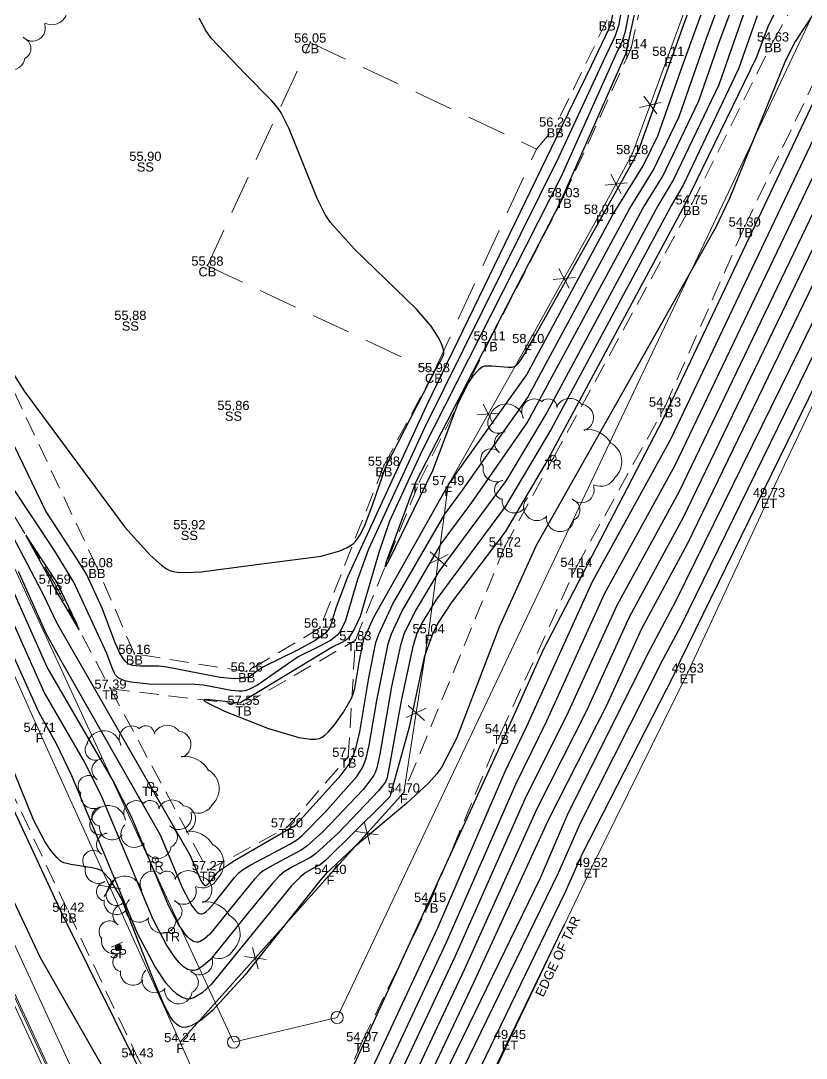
# Model space of a CAD drawing. Header units: metres. Extents: x -244 to 200, y -283 to 282.
# Drawn here: x -41.9 to 22.2, y -222.9 to -138.4 of the extents above; entities that cross this region are included whole.
import ezdxf
from ezdxf.enums import TextEntityAlignment as Align

# ---------------------------------------------------------------- set-up
doc = ezdxf.new("R2010")
doc.units = ezdxf.units.M
doc.linetypes.add('HIDDEN2', pattern=[4.7625, 3.175, -1.5875])
for name, color, linetype, lineweight in [('BANKS', 12, 'Continuous', 0), ('BUILDINGS', 10, 'Continuous', 0), ('CONTOURS', 1, 'Continuous', 0), ('DESCRIPTIONS', 1, 'Continuous', 0), ('FENCES', 6, 'Continuous', 0), ('LEVELS', 1, 'Continuous', 0), ('POINTS', 1, 'Continuous', 0), ('ROAD_SIGNAGE', 6, 'Continuous', 0), ('ROADS', 5, 'Continuous', 0), ('TREES', 14, 'Continuous', 0)]:
    doc.layers.add(name, color=color, linetype=linetype, lineweight=lineweight)
doc.layers.add('CADASTRAL', color=7, linetype='Continuous')
doc.styles.add('Arial', font='arial.ttf', dxfattribs={"height": 1.68})

msp = doc.modelspace()

# ---------------------------------------------------------------- hatches: boundary and pattern name
at = {"layer": 'ROAD_SIGNAGE', "linetype": 'Continuous', "lineweight": 0}
h = msp.add_hatch(color=1, dxfattribs=at)
edge = h.paths.add_edge_path(flags=0)
edge.add_arc((-33.928, -213.898), 0.25, 0, 360)

# ---------------------------------------------------------------- linework, layer by layer
at = {"layer": 'BANKS', "color": 9, "linetype": 'HIDDEN2', "lineweight": 0, "ltscale": 0.5}
for p, q in [((19.46, -140.059), (34.176, -113.181)), ((5.938, -138.293), (1.698, -147.003)), ((12.826, -153.339), (19.46, -140.059)), ((0.187, -148.826), (1.698, -147.003)), ((1.535, -174.03), (12.826, -153.339)), ((-35.669, -182.916), (-46.093, -160.829)), ((-12.268, -174.637), (-8.192, -167.009)), ((-2.406, -181.229), (1.535, -174.03)), ((-12.268, -174.637), (-17.473, -187.837)), ((-2.406, -181.229), (-10.642, -201.274)), ((-32.615, -189.973), (-35.669, -182.916)), ((-17.473, -187.837), (-23.456, -191.416)), ((-23.456, -191.416), (-32.615, -189.973)), ((-44.88, -196.418), (-37.998, -210.994)), ((-37.998, -210.994), (-32.362, -222.859)), ((-32.362, -222.859), (-22.339, -240.436))]:
    msp.add_line(p, q, dxfattribs=at)
at = {"layer": 'BANKS', "color": 1, "linetype": 'HIDDEN2', "lineweight": 0, "ltscale": 0.5}
for p, q in [((7.888, -140.621), (10.475, -128.916)), ((2.385, -152.756), (7.888, -140.621)), ((17.151, -155.143), (23.65, -141.608)), ((-3.648, -164.427), (2.385, -152.756)), ((10.658, -169.821), (17.151, -155.143)), ((-9.387, -175.972), (-3.648, -164.427)), ((3.427, -182.879), (10.658, -169.821)), ((-39.106, -184.258), (-47.033, -170.951)), ((-14.595, -188.865), (-9.387, -175.972)), ((-2.731, -196.446), (3.427, -182.879)), ((-39.106, -184.258), (-34.566, -192.811)), ((-23.714, -194.124), (-14.595, -188.865)), ((-15.171, -198.366), (-14.595, -188.865)), ((-34.566, -192.811), (-23.714, -194.124)), ((-34.566, -192.811), (-26.623, -207.606)), ((-8.498, -210.189), (-2.731, -196.446)), ((-20.173, -204.111), (-15.171, -198.366)), ((-26.623, -207.606), (-20.173, -204.111)), ((-14.035, -221.55), (-8.498, -210.189)), ((-22.339, -240.436), (-14.035, -221.55))]:
    msp.add_line(p, q, dxfattribs=at)
at = {"layer": 'BUILDINGS', "color": 3, "linetype": 'HIDDEN2', "lineweight": 0}
for p, q in [((-26.659, -158.332), (-18.279, -140.149)), ((-18.279, -140.149), (0.187, -148.826)), ((-8.192, -167.009), (0.187, -148.826)), ((-26.659, -158.332), (-8.192, -167.009))]:
    msp.add_line(p, q, dxfattribs=at)
at = {"layer": 'CADASTRAL', "color": 1, "linetype": 'Continuous', "lineweight": 0}
for p, q in [((49.602, -81.084), (-16.08, -219.618)), ((-24.52, -221.618), (-47.452, -172.059)), ((-16.08, -219.618), (-24.52, -221.618))]:
    msp.add_line(p, q, dxfattribs=at)
for centre in [(-16.08, -219.618), (-24.52, -221.618)]:
    msp.add_circle(centre, 0.5, dxfattribs=at)
at = {"layer": 'CONTOURS', "color": 6, "linetype": 'Continuous', "lineweight": -3, "flags": 128}
for points in [[(133.851, 66.465), (133.63, 66.007), (125.579, 49.539), (106.215, 10.447), (78.118, -46.44), (57.465, -88.628), (46.511, -111.272), (28.933, -147.016), (12.493, -180.984), (8.741, -187.926), (5.883, -194.17), (1.138, -203.517), (-4.997, -216.824), (-16.031, -240.204), (-22.928, -254.315)], [(130.259, 65.183), (130.094, 64.843), (122.258, 49.174), (104.429, 13.126), (75.557, -45.459), (55.228, -87.155), (43.103, -112.359), (26.773, -145.564), (11.796, -176.744), (6.729, -186.016), (2.622, -195.032), (-0.654, -201.579), (-6.465, -214.606), (-18.515, -240.295), (-24.208, -251.842)], [(128.462, 64.542), (128.327, 64.26), (120.597, 48.991), (103.535, 14.466), (74.276, -44.968), (54.109, -86.419), (41.399, -112.902), (25.693, -144.838), (11.448, -174.624), (5.724, -185.06), (0.991, -195.462), (-1.55, -200.611), (-7.199, -213.497), (-19.757, -240.341), (-24.848, -250.606)], [(126.666, 63.901), (126.559, 63.678), (118.936, 48.808), (102.642, 15.806), (72.996, -44.478), (52.991, -85.683), (39.695, -113.445), (24.613, -144.112), (11.099, -172.504), (4.718, -184.105), (-0.639, -195.893), (-2.446, -199.642), (-7.934, -212.388), (-20.998, -240.387), (-25.489, -249.37)], [(100.324, -4.956), (100.107, -5.386), (70.239, -65.684), (50.954, -104.921), (31.934, -143.953), (21.65, -165.075), (11.544, -185.64), (9.229, -189.988), (2.664, -203.118), (0.47, -208.254), (-10.728, -231.251), (-22.287, -255.551)], [(74.071, -60.94), (74.017, -61.054), (52.192, -105.423), (34.46, -141.639), (24.07, -162.905), (11.951, -187.675), (10.475, -190.425), (3.754, -203.71), (1.937, -207.853), (-9.698, -231.738), (-21.647, -256.787)], [(7.801, -130.15), (6.255, -138.463), (6.015, -139.14), (4.644, -142.042), (1.8, -147.853), (-8.79, -169.724), (-15.238, -183.724), (-16.169, -186.162), (-16.592, -187.588), (-16.713, -187.856), (-16.8, -188.001), (-16.969, -188.196), (-17.277, -188.467), (-17.864, -188.871), (-19.321, -189.656), (-22.086, -191.022), (-22.347, -191.199), (-23.171, -191.779), (-23.403, -191.895), (-23.505, -191.926), (-23.945, -191.985), (-24.454, -191.993), (-25.627, -191.883), (-29.96, -191.057), (-30.617, -190.978), (-32.13, -190.968), (-32.73, -190.91), (-32.927, -190.863), (-33.089, -190.799), (-33.155, -190.759), (-33.268, -190.668), (-33.378, -190.555), (-33.594, -190.272), (-33.8, -189.924), (-34.19, -189.084), (-35.247, -186.242), (-36.528, -183.473), (-37.272, -182.256), (-39.836, -178.349), (-47.257, -163.005)], [(8.537, -129.81), (6.852, -138.783), (6.586, -139.591), (5.633, -141.609), (1.991, -149.455), (-8.965, -171.561), (-13.519, -181.446), (-14.407, -183.897), (-15.402, -187.253), (-15.685, -187.882), (-15.89, -188.223), (-16.074, -188.448), (-16.266, -188.617), (-16.632, -188.869), (-17.54, -189.358), (-19.263, -190.209), (-20.06, -190.752), (-22.584, -192.527), (-23.292, -192.879), (-23.605, -192.976), (-23.834, -193.007), (-24.1, -193.01), (-24.713, -192.953), (-26.976, -192.522), (-27.684, -192.454), (-31.42, -192.429), (-32.899, -192.286), (-33.385, -192.171), (-33.786, -192.011), (-33.949, -191.913), (-33.998, -191.873), (-34.046, -191.824), (-34.141, -191.7), (-34.231, -191.547), (-34.402, -191.18), (-34.864, -189.935), (-37.553, -184.137), (-39.184, -181.471), (-44.351, -173.708)], [(8.652, -132.827), (7.378, -139.366), (7.157, -140.043), (6.622, -141.176), (2.182, -151.056), (-9.141, -173.397), (-11.799, -179.168), (-12.645, -181.632), (-14.211, -186.917), (-14.658, -187.909), (-14.98, -188.444), (-15.18, -188.7), (-15.256, -188.767), (-15.4, -188.867), (-15.759, -189.06), (-16.44, -189.397), (-24.014, -193.984), (-26.455, -193.719), (-26.833, -193.706), (-26.924, -193.72), (-26.939, -193.734), (-26.93, -193.761), (-26.894, -193.799), (-26.832, -193.845), (-26.641, -193.964), (-25.258, -194.641), (-21.664, -196.053), (-19.213, -196.789), (-18.252, -196.93), (-17.851, -196.924), (-17.519, -196.857), (-17.41, -196.811), (-17.297, -196.747), (-17.059, -196.572), (-16.81, -196.341), (-16.297, -195.757), (-15.568, -194.727), (-14.936, -193.628), (-14.792, -193.297), (-14.644, -192.783), (-14.247, -190.516), (-13.993, -189.159), (-13.894, -188.798), (-13.095, -186.966), (-7.629, -177.288), (-6.951, -176.094), (-6.752, -175.818), (-0.637, -167.252), (6.35, -154.265), (8.869, -150.189), (10.071, -147.747), (12.101, -141.954), (16.62, -129.554)], [(-43.469, -178.583), (-40.119, -185.026), (-38.974, -187.424), (-28.072, -206.416), (-27.846, -206.92), (-27.193, -208.438), (-27.03, -208.697), (-26.924, -208.807), (-26.874, -208.839), (-26.824, -208.854), (-26.793, -208.853), (-26.758, -208.842), (-26.72, -208.822), (-26.68, -208.793), (-26.592, -208.714), (-26.445, -208.55), (-25.865, -207.816), (-25.726, -207.67), (-25.515, -207.506), (-24.444, -206.815), (-19.398, -203.88), (-19.086, -203.524), (-15.74, -199.839), (-15.103, -198.951), (-14.795, -198.364), (-14.563, -197.695), (-14.241, -196.323), (-13.502, -191.917), (-12.933, -189.044), (-12.69, -188.352), (-11.544, -185.899), (-7.31, -178.596), (-5.853, -176.633), (-0.557, -169.102), (7.72, -153.764), (9.726, -150.513), (11.806, -146.178), (13.998, -139.865), (17.249, -131.099)], [(-42.098, -183.229), (-39.842, -188.279), (-38.633, -190.462), (-30.513, -204.706), (-28.728, -209.006), (-27.935, -210.502), (-27.63, -210.893), (-27.482, -211.029), (-27.337, -211.121), (-27.196, -211.166), (-27.106, -211.163), (-27.007, -211.131), (-26.9, -211.073), (-26.784, -210.992), (-26.532, -210.765), (-26.114, -210.299), (-24.461, -208.204), (-24.065, -207.789), (-23.808, -207.584), (-23.126, -207.155), (-19.927, -205.476), (-19.286, -205.062), (-18.934, -204.768), (-17.096, -202.896), (-14.485, -199.975), (-14.037, -199.298), (-13.891, -198.998), (-13.709, -198.474), (-13.458, -197.401), (-12.841, -193.762), (-11.928, -189.152), (-11.652, -188.337), (-10.799, -186.51), (-7.603, -181.006), (-5.099, -177.639), (-0.584, -171.132), (8.856, -153.669), (10.465, -151.05), (13.424, -144.885), (15.152, -139.906), (17.803, -132.807)], [(25.26, -133.968), (21.269, -140.074), (20.473, -141.611), (15.901, -152.861), (14.805, -155.183), (0.145, -181.147), (-2.88, -187.789), (-6.337, -196.854), (-7.537, -199.167), (-7.953, -199.76), (-8.618, -200.508), (-10.391, -202.14), (-14.762, -205.814), (-16.991, -207.898), (-17.373, -208.322), (-23.58, -216.141), (-26.239, -219.04), (-27.173, -219.82), (-27.996, -220.297), (-28.358, -220.403), (-28.682, -220.411), (-28.935, -220.325), (-29.188, -220.141), (-29.44, -219.868), (-29.691, -219.514), (-30.196, -218.595), (-31.217, -216.135), (-33.663, -209.914), (-34.554, -208.396), (-35.176, -207.725), (-35.264, -207.664), (-35.367, -207.61), (-35.613, -207.516), (-36.06, -207.409), (-37.786, -207.146), (-38.36, -206.993), (-38.578, -206.888), (-38.665, -206.827), (-38.919, -206.596), (-39.418, -206.008), (-39.906, -205.275), (-40.843, -203.487), (-43.422, -197.121)], [(20.33, -136.214), (19.035, -138.869), (18.089, -141.396), (12.256, -153.397), (1.103, -174.119), (-2.383, -180.037), (-6.795, -185.822), (-7.868, -187.461), (-8.352, -188.504), (-8.973, -190.23), (-10.218, -195.932), (-11.772, -201.611), (-12.353, -202.192), (-16.982, -206.766), (-17.477, -207.151), (-17.808, -207.337), (-18.646, -207.786), (-19.081, -208.145), (-19.842, -208.913), (-22.433, -212.106), (-26.355, -216.917), (-27.097, -217.586), (-27.755, -217.998), (-28.047, -218.091), (-28.311, -218.1), (-28.727, -217.969), (-29.154, -217.697), (-29.591, -217.295), (-30.037, -216.774), (-30.951, -215.416), (-32.355, -212.749), (-37.709, -199.915), (-38.935, -197.359), (-40.404, -194.717), (-46.227, -181.86)], [(18.175, -137.965), (16.66, -142.298), (12.129, -151.778), (11.174, -153.403), (1.37, -171.659), (-2.342, -177.943), (-8.039, -185.603), (-9.137, -187.41), (-9.577, -188.307), (-9.919, -189.367), (-10.841, -193.661), (-11.852, -199.349), (-12.002, -200.033), (-12.082, -200.265), (-12.147, -200.398), (-12.288, -200.62), (-12.685, -201.115), (-15.989, -204.576), (-17.869, -206.296), (-18.266, -206.577), (-19.716, -207.338), (-20.396, -207.739), (-20.742, -208.026), (-21.336, -208.625), (-23.356, -211.115), (-26.414, -214.866), (-26.993, -215.388), (-27.506, -215.709), (-27.733, -215.781), (-27.939, -215.789), (-28.263, -215.686), (-28.597, -215.474), (-28.938, -215.161), (-29.285, -214.755), (-29.998, -213.696), (-31.093, -211.616), (-35.267, -201.61), (-36.683, -198.775), (-39.965, -193.101), (-43.511, -185.15)], [(-38.911, -184.182), (-38.997, -184.051), (-41.441, -180.327), (-41.455, -180.315), (-41.452, -180.332), (-41.432, -180.377), (-39.33, -184.201), (-39.075, -184.732), (-37.141, -187.975), (-37.128, -187.986), (-37.129, -187.968), (-37.145, -187.924), (-37.393, -187.365), (-38.911, -184.182)], [(-44.8, -197.683), (-38.585, -211.014), (-32.153, -223.974)], [(-43.755, -207.437), (-40.3, -214.729), (-30.84, -231.291)], [(2.446, -212.038), (2.3, -212.337), (-20.366, -259.26)]]:
    msp.add_lwpolyline(points, dxfattribs=at)
at = {"layer": 'CONTOURS', "color": 1, "linetype": 'Continuous', "lineweight": -3, "flags": 128}
for points in [[(132.055, 65.824), (131.862, 65.425), (123.919, 49.356), (105.322, 11.787), (76.838, -45.95), (56.346, -87.892), (44.807, -111.815), (27.853, -146.29), (12.144, -178.864), (7.735, -186.971), (4.252, -194.601), (0.242, -202.548), (-5.731, -215.715), (-17.273, -240.25), (-23.568, -253.079)], [(124.87, 63.26), (124.791, 63.096), (117.276, 48.625), (101.748, 17.145), (71.715, -43.987), (51.872, -84.947), (37.991, -113.989), (23.533, -143.386), (10.485, -170.873), (0.682, -189.697), (-2.685, -197.212), (-14.214, -222.354), (-26.129, -248.134)], [(8.571, -148.765), (8.656, -148.519), (16.142, -127.682)], [(9.723, -130.667), (7.433, -141.09), (2.026, -153.349), (-9.673, -175.942), (-12.109, -182.563), (-12.191, -182.879), (-12.188, -182.906), (-12.161, -182.885), (-12.111, -182.814), (-11.839, -182.334), (-8.27, -175.012), (-6.19, -169.495), (-5.376, -167.883), (-4.945, -167.248), (-4.497, -166.765), (-4.267, -166.59), (-4.2, -166.555), (-4.122, -166.528), (-4.034, -166.508), (-3.829, -166.488), (-3.469, -166.496), (-2.139, -166.609), (-1.808, -166.595), (-1.63, -166.555), (-1.557, -166.524), (-1.514, -166.498), (-1.427, -166.426), (-1.337, -166.332), (-1.201, -166.159), (-0.808, -165.534), (-0.107, -164.312), (8.235, -149.461), (8.571, -148.765)], [(17.433, -136.755), (15.042, -143.591), (11.355, -151.305), (10.069, -153.445), (1.011, -170.309), (-2.301, -175.85), (-7.783, -183.249), (-9.696, -186.446), (-10.614, -188.322), (-10.923, -189.259), (-11.648, -192.631), (-12.612, -198.14), (-12.856, -199.254), (-12.987, -199.632), (-13.092, -199.848), (-13.322, -200.209), (-13.968, -201.015), (-17.217, -204.439), (-18.545, -205.655), (-19.007, -205.974), (-21.114, -207.079), (-22.102, -207.662), (-22.404, -207.908), (-22.829, -208.337), (-24.279, -210.124), (-26.473, -212.815), (-26.888, -213.19), (-27.256, -213.42), (-27.42, -213.472), (-27.567, -213.477), (-27.8, -213.404), (-28.039, -213.252), (-28.284, -213.027), (-28.533, -212.735), (-29.045, -211.976), (-29.83, -210.483), (-32.825, -203.304), (-34.356, -200.327), (-39.724, -191.047), (-42.455, -184.937)], [(-44.947, -163.31), (-41.578, -168.576), (-33.398, -179.651), (-31.32, -181.932), (-30.389, -182.751), (-29.984, -183.033), (-29.71, -183.175), (-29.464, -183.25), (-29.091, -183.312), (-28.433, -183.345), (-27.17, -183.278), (-23.07, -182.752), (-17.387, -182.002), (-15.865, -181.573), (-15.254, -181.305), (-14.775, -180.995), (-14.631, -180.862), (-14.491, -180.701), (-14.222, -180.305), (-13.846, -179.563), (-13.173, -177.756), (-12.118, -174.707), (-8.06, -166.814), (-7.648, -166.102), (-7.444, -165.691), (-7.388, -165.512), (-7.376, -165.409), (-7.379, -165.364), (-7.466, -164.979), (-7.618, -164.575), (-7.83, -164.155), (-8.412, -163.273), (-9.606, -161.866), (-14.659, -156.994), (-16.633, -154.821), (-17.06, -154.168), (-17.703, -152.863), (-19.983, -147.181), (-20.639, -145.887), (-20.919, -145.462), (-21.403, -144.904), (-23.583, -142.691), (-26.34, -139.798), (-26.784, -139.171), (-27.327, -138.162)], [(37.308, -138.58), (37.144, -138.919), (20.584, -172.759), (11.865, -190.592), (11.308, -191.79), (3.894, -206.266), (2.483, -209.436), (-10.001, -235.228), (-21.007, -258.024)]]:
    msp.add_lwpolyline(points, dxfattribs=at)
at = {"layer": 'FENCES', "color": 4, "linetype": 'Continuous', "lineweight": 0}
for p, q in [((15.969, -127.146), (10.924, -141.234)), ((10.924, -141.234), (7.975, -149.241)), ((8.919, -144.509), (9.981, -145.966)), ((10.326, -145.028), (8.573, -145.448)), ((7.975, -149.241), (5.343, -154.108)), ((7.081, -152.471), (6.237, -150.878)), ((5.762, -151.758), (7.557, -151.591)), ((5.343, -154.108), (-0.498, -164.644)), ((2.009, -158.575), (2.836, -160.177)), ((3.321, -159.302), (1.524, -159.45)), ((-0.498, -164.644), (-7.021, -176.217)), ((-4.167, -169.627), (-3.351, -171.234)), ((-2.86, -170.363), (-4.658, -170.498)), ((-7.021, -176.217), (-8.626, -188.293)), ((-8.501, -181.661), (-7.146, -182.85)), ((-46.621, -182.328), (-40.345, -196.332)), ((-7.014, -181.858), (-8.633, -182.652)), ((-8.626, -188.293), (-10.642, -201.274)), ((-10.452, -195.163), (-8.816, -194.405)), ((-8.969, -195.393), (-10.298, -194.175)), ((-40.345, -196.332), (-28.876, -221.613)), ((-10.642, -201.274), (-16.632, -207.909)), ((-13.858, -203.718), (-13.415, -205.466)), ((-12.745, -204.723), (-14.528, -204.46)), ((-28.876, -221.613), (-16.632, -207.909)), ((-33.721, -209.118), (-35.5, -208.827)), ((-35.087, -209.738), (-34.134, -208.207)), ((-22.527, -215.634), (-22.98, -213.889)), ((-23.646, -214.634), (-21.861, -214.888)), ((-28.876, -221.613), (-22.672, -235.49))]:
    msp.add_line(p, q, dxfattribs=at)
at = {"layer": 'POINTS', "color": 1, "linetype": 'Continuous', "lineweight": 0}
for p in [(-18.279, -140.149), (19.46, -140.059), (7.888, -140.621), (10.924, -141.234), (1.698, -147.003), (7.975, -149.241), (-31.718, -149.789), (2.385, -152.756), (12.826, -153.339), (5.343, -154.108), (17.151, -155.143), (-26.659, -158.332), (-32.942, -162.754), (-3.648, -164.427), (-0.498, -164.644), (-8.192, -167.009), (10.658, -169.821), (-24.534, -170.097), (1.535, -174.03), (-12.268, -174.637), (-9.387, -175.972), (-7.021, -176.217), (19.137, -177.205), (-28.13, -179.815), (-2.406, -181.229), (-35.669, -182.916), (3.427, -182.879), (-39.106, -184.258), (-17.473, -187.837), (-8.626, -188.293), (-14.595, -188.865), (-32.615, -189.973), (-23.456, -191.416), (12.504, -191.5), (-34.566, -192.811), (-23.714, -194.124), (-40.345, -196.332), (-2.731, -196.446), (-15.171, -198.366), (-31.291, -200.673), (-10.642, -201.274), (-20.173, -204.111), (-30.914, -206.763), (-26.623, -207.606), (-16.632, -207.909), (4.679, -207.345), (-8.498, -210.189), (-37.998, -210.994), (-29.582, -212.517), (-33.928, -213.898), (-1.991, -221.363), (-28.876, -221.613), (-14.035, -221.55), (-32.362, -222.859)]:
    msp.add_point(p, dxfattribs=at)
at = {"layer": 'ROAD_SIGNAGE', "color": 1, "linetype": 'Continuous', "lineweight": 0}
msp.add_line((-34.486, -213.877), (-33.576, -213.463), dxfattribs=at)
msp.add_circle((-33.928, -213.898), 0.25, dxfattribs=at)
at = {"layer": 'ROADS', "color": 9, "linetype": 'Continuous', "lineweight": 0}
for p, q in [((25.44, -163.875), (19.137, -177.205)), ((19.137, -177.205), (12.504, -191.5)), ((12.504, -191.5), (4.679, -207.345)), ((4.679, -207.345), (-1.991, -221.363)), ((-35.464, -228.688), (-43.52, -211.186)), ((-36.998, -230.236), (-44.807, -213.44)), ((-1.991, -221.363), (-8.162, -234.526))]:
    msp.add_line(p, q, dxfattribs=at)
at = {"layer": 'ROADS', "color": 1, "linetype": 'Continuous', "lineweight": 0}
for p, q in [((-36.726, -230.109), (-44.535, -213.314)), ((-36.613, -230.056), (-44.421, -213.261))]:
    msp.add_line(p, q, dxfattribs=at)
at = {"layer": 'TREES', "color": 3, "linetype": 'Continuous', "lineweight": 0}
for centre in [(1.535, -174.03), (-31.291, -200.673), (-30.914, -206.763), (-29.582, -212.517)]:
    msp.add_circle(centre, 0.25, dxfattribs=at)
for centre, radius, start, end in [((-40.929, -138.984), 1.045, 224.85314, 20.08924), ((-39.369, -137.362), 1.331, 245.47848, 333.93748), ((-41.94, -140.629), 0.897, 294.70105, 72.45162), ((-42.661, -141.254), 1.133, 172.39825, 351.71481), ((-2.29, -171.007), 1.407, 8.80975, 163.5621), ((-0.012, -170.215), 1.017, 50.09878, 209.32106), ((1.141, -169.91), 0.727, 2.51437, 136.37354), ((2.899, -170.332), 1.186, 38.70338, 156.09581), ((3.733, -170.711), 1.096, 287.29982, 86.6061), ((-2.956, -171.146), 0.846, 138.25628, 305.4538), ((-2.323, -172.784), 0.925, 93.95545, 236.73105), ((4.309, -173.912), 2.225, 29.20025, 97.13167), ((-3.519, -174.108), 0.862, 39.7102, 219.23472), ((5.366, -174.316), 1.762, 313.36969, 60.91119), ((-3.105, -174.863), 1.081, 167.43917, 299.72808), ((-2.473, -176.605), 0.783, 97.06975, 257.10857), ((5.394, -174.982), 1.331, 245.47848, 333.93748), ((3.834, -176.604), 1.045, 224.85314, 20.08924), ((-1.616, -177.473), 1.017, 171.11128, 323.88166), ((0.2, -178.03), 1.08, 134.73205, 314.28856), ((2.823, -178.249), 0.897, 294.70105, 72.45162), ((2.103, -178.874), 1.133, 172.39825, 351.71481), ((-32.838, -196.858), 1.017, 50.09878, 209.32106), ((-31.685, -196.553), 0.727, 2.51437, 136.37354), ((-29.927, -196.976), 1.186, 38.70338, 156.09581), ((-35.115, -197.65), 1.407, 8.80975, 163.5621), ((-29.093, -197.354), 1.096, 287.29982, 86.6061), ((-35.781, -197.789), 0.846, 138.25628, 305.4538), ((-35.149, -199.427), 0.925, 93.95545, 236.73105), ((-28.517, -200.555), 2.225, 29.20025, 97.13167), ((-27.46, -200.959), 1.762, 313.36969, 60.91119), ((-36.345, -200.751), 0.862, 39.7102, 219.23472), ((-35.931, -201.506), 1.081, 167.43917, 299.72808), ((-32.461, -202.947), 1.017, 50.09878, 209.32106), ((-31.309, -202.642), 0.727, 2.51437, 136.37354), ((-29.55, -203.065), 1.186, 38.70338, 156.09581), ((-34.739, -203.739), 1.407, 8.80975, 163.5621), ((-35.299, -203.248), 0.783, 97.06975, 257.10857), ((-28.991, -203.247), 1.045, 224.85314, 20.08924), ((-28.716, -203.443), 1.096, 287.29982, 86.6061), ((-27.431, -201.625), 1.331, 245.47848, 333.93748), ((-35.405, -203.878), 0.846, 138.25628, 305.4538), ((-34.772, -205.517), 0.925, 93.95545, 236.73105), ((-34.442, -204.116), 1.017, 171.11128, 323.88166), ((-32.626, -204.673), 1.08, 134.73205, 314.28856), ((-30.003, -204.892), 0.897, 294.70105, 72.45162), ((-28.14, -206.645), 2.225, 29.20025, 97.13167), ((-30.723, -205.517), 1.133, 172.39825, 351.71481), ((-35.969, -206.841), 0.862, 39.7102, 219.23472), ((-27.084, -207.048), 1.762, 313.36969, 60.91119), ((-35.555, -207.595), 1.081, 167.43917, 299.72808), ((-31.129, -208.702), 1.017, 50.09878, 209.32106), ((-29.976, -208.397), 0.727, 2.51437, 136.37354), ((-28.218, -208.82), 1.186, 38.70338, 156.09581), ((-34.922, -209.337), 0.783, 97.06975, 257.10857), ((-33.407, -209.494), 1.407, 8.80975, 163.5621), ((-27.055, -207.714), 1.331, 245.47848, 333.93748), ((-27.384, -209.198), 1.096, 287.29982, 86.6061), ((-34.073, -209.633), 0.846, 138.25628, 305.4538), ((-28.615, -209.337), 1.045, 224.85314, 20.08924), ((-34.066, -210.205), 1.017, 171.11128, 323.88166), ((-33.44, -211.271), 0.925, 93.95545, 236.73105), ((-32.249, -210.762), 1.08, 134.73205, 314.28856), ((-29.626, -210.981), 0.897, 294.70105, 72.45162), ((-26.808, -212.399), 2.225, 29.20025, 97.13167), ((-25.751, -212.803), 1.762, 313.36969, 60.91119), ((-34.636, -212.595), 0.862, 39.7102, 219.23472), ((-30.347, -211.607), 1.133, 172.39825, 351.71481), ((-34.222, -213.35), 1.081, 167.43917, 299.72808), ((-33.59, -215.092), 0.783, 97.06975, 257.10857), ((-27.283, -215.091), 1.045, 224.85314, 20.08924), ((-25.723, -213.469), 1.331, 245.47848, 333.93748), ((-32.733, -215.96), 1.017, 171.11128, 323.88166), ((-30.917, -216.517), 1.08, 134.73205, 314.28856), ((-28.294, -216.736), 0.897, 294.70105, 72.45162), ((-29.014, -217.361), 1.133, 172.39825, 351.71481)]:
    msp.add_arc(centre, radius, start, end, dxfattribs=at)

# ---------------------------------------------------------------- texts
at = {"layer": 'DESCRIPTIONS', "color": 9, "linetype": 'Continuous', "lineweight": -3, "style": 'Arial'}
for s, p in [('BB', (5.938, -138.418)), ('CB', (-18.279, -140.274)), ('BB', (19.46, -140.184)), ('TB', (7.888, -140.746)), ('F', (10.924, -141.359)), ('BB', (1.698, -147.128)), ('F', (7.975, -149.366)), ('SS', (-31.718, -149.914)), ('TB', (2.385, -152.881)), ('BB', (12.826, -153.464)), ('F', (5.343, -154.233)), ('TB', (17.151, -155.268)), ('CB', (-26.659, -158.457)), ('SS', (-32.942, -162.879)), ('TB', (-3.648, -164.552)), ('F', (-0.498, -164.769)), ('CB', (-8.192, -167.134)), ('TB', (10.658, -169.946)), ('SS', (-24.534, -170.222)), ('TR', (1.535, -174.155)), ('BB', (-12.268, -174.762)), ('TB', (-9.387, -176.097)), ('F', (-7.021, -176.342)), ('ET', (19.137, -177.33)), ('SS', (-28.13, -179.94)), ('BB', (-2.406, -181.354)), ('BB', (-35.669, -183.041)), ('TB', (3.427, -183.004)), ('TB', (-39.106, -184.383)), ('BB', (-17.473, -187.962)), ('F', (-8.626, -188.418)), ('TB', (-14.595, -188.99)), ('BB', (-32.615, -190.098)), ('BB', (-23.456, -191.541)), ('ET', (12.504, -191.625)), ('TB', (-34.566, -192.936)), ('TB', (-23.714, -194.249)), ('F', (-40.345, -196.457)), ('TB', (-2.731, -196.571)), ('TB', (-15.171, -198.491)), ('TR', (-31.291, -200.798)), ('F', (-10.642, -201.399)), ('TB', (-20.173, -204.236)), ('TR', (-30.914, -206.888)), ('TB', (-26.623, -207.731)), ('ET', (4.679, -207.47)), ('F', (-16.632, -208.034)), ('TB', (-8.498, -210.314)), ('BB', (-37.998, -211.119)), ('TR', (-29.582, -212.642)), ('SP', (-33.928, -214.023)), ('ET', (-1.991, -221.488)), ('F', (-28.876, -221.738)), ('TB', (-14.035, -221.675))]:
    msp.add_text(s, height=0.75, dxfattribs=at).set_placement(p, align=Align.TOP_CENTER)
at = {"layer": 'LEVELS', "color": 6, "linetype": 'Continuous', "lineweight": -3, "style": 'Arial'}
for s, p in [('56.05', (-18.279, -140.149)), ('54.63', (19.46, -140.059)), ('58.14', (7.888, -140.621)), ('58.11', (10.924, -141.234)), ('56.23', (1.698, -147.003)), ('58.18', (7.975, -149.241)), ('55.90', (-31.718, -149.789)), ('58.03', (2.385, -152.756)), ('54.75', (12.826, -153.339)), ('58.01', (5.343, -154.108)), ('54.30', (17.151, -155.143)), ('55.88', (-26.659, -158.332)), ('55.88', (-32.942, -162.754)), ('58.11', (-3.648, -164.427)), ('58.10', (-0.498, -164.644)), ('55.98', (-8.192, -167.009)), ('54.13', (10.658, -169.821)), ('55.86', (-24.534, -170.097)), ('55.88', (-12.268, -174.637)), ('57.49', (-7.021, -176.217)), ('49.73', (19.137, -177.205)), ('55.92', (-28.13, -179.815)), ('54.72', (-2.406, -181.229)), ('56.08', (-35.669, -182.916)), ('54.14', (3.427, -182.879)), ('57.59', (-39.106, -184.258)), ('56.13', (-17.473, -187.837)), ('55.04', (-8.626, -188.293)), ('57.83', (-14.595, -188.865)), ('56.16', (-32.615, -189.973)), ('56.26', (-23.456, -191.416)), ('49.63', (12.504, -191.5)), ('57.39', (-34.566, -192.811)), ('57.55', (-23.714, -194.124)), ('54.71', (-40.345, -196.332)), ('54.14', (-2.731, -196.446)), ('57.16', (-15.171, -198.366)), ('54.70', (-10.642, -201.274)), ('57.20', (-20.173, -204.111)), ('57.27', (-26.623, -207.606)), ('54.40', (-16.632, -207.909)), ('49.52', (4.679, -207.345)), ('54.15', (-8.498, -210.189)), ('54.42', (-37.998, -210.994)), ('49.45', (-1.991, -221.363)), ('54.24', (-28.876, -221.613)), ('54.07', (-14.035, -221.55)), ('54.43', (-32.362, -222.859))]:
    msp.add_text(s, height=0.75, dxfattribs=at).set_placement(p, align=Align.CENTER)
at = {"layer": 'ROADS', "color": 1, "linetype": 'Continuous', "lineweight": 0, "style": 'Arial'}
msp.add_text('EDGE OF TAR', height=0.75, rotation=64.5513, dxfattribs=at).set_placement((1.57, -214.462), align=Align.TOP_CENTER)

doc.saveas('drawing.dxf')
